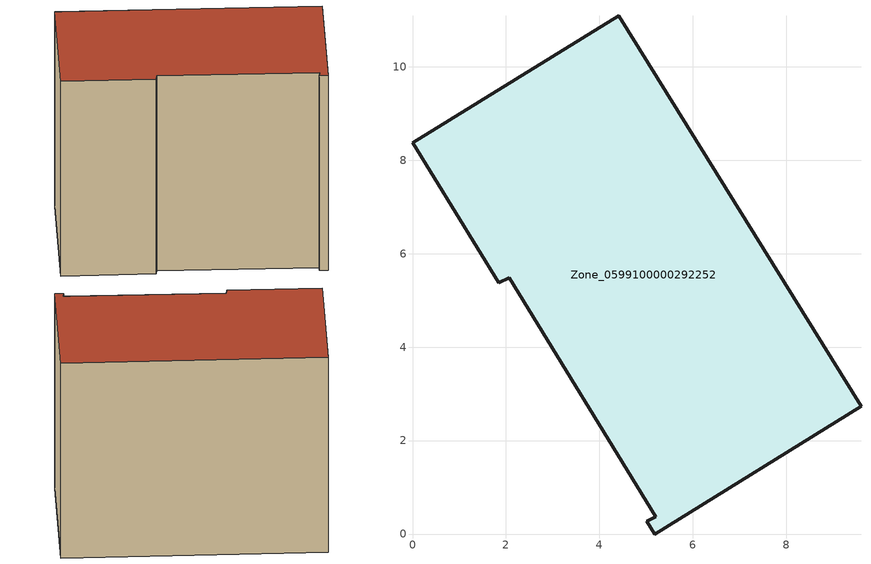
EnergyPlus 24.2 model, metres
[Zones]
Zone_0599100000292252
 floor ground (C_G): 4.41,11.09 9.6,2.73 5.18,0 5.01,0.28 5.2,0.37 2.07,5.49 1.85,5.38 0,8.37 z0
 wall outside (C_F): 9.6,2.73 4.41,11.09 0,8.37 1.85,5.38 2.07,5.49 5.2,0.37 5.01,0.28 5.18,0 9.6,2.73 z0:8.23
 roof outside (C_R): 5.01,0.28 5.18,0 9.6,2.73 4.41,11.09 0,8.37 1.85,5.38 2.07,5.49 5.2,0.37 z8.23
[BUILDING]
Pand.0599100000292252: North Axis=0; Terrain=City; Loads Convergence Tolerance Value=0.04; Temperature Convergence Tolerance Value=0.4; Solar Distribution=FullExterior; Maximum Number of Warmup Days=25; Minimum Number of Warmup Days=1
[Site:Location]
Rotterdam.The.Hague.AP_ZH_NLD Design_Conditions: Latitude=51.96; Longitude=4.45; Time Zone=1; Elevation=-4.5
[SITE:GROUNDTEMPERATURE:BUILDINGSURFACE]
18, 18, 18, 18, 18, 18, 18, 18, 18, 18, 18, 18
[MATERIAL] Thermal Absorptance=0.9; Solar Absorptance=0.7; Visible Absorptance=0.7
Name | Roughness | Thickness | Conductivity | Density | Specific Heat
G.TC.1975-1991 | MediumSmooth | 0.15 | 0.288461 | 540 | 1210
F.TC.1975-1991 | Rough | 0.3 | 0.230769 | 1920 | 840
R.TC.1975-1991 | MediumRough | 0.2 | 0.153846 | 1500 | 1000
[CONSTRUCTION]
C_G: G.TC.1975-1991
C_F: F.TC.1975-1991
C_R: R.TC.1975-1991
[ZONE]
Zone_0599100000292252: Type=1; Multiplier=1; Ceiling Height=Autocalculate; Volume=Autocalculate; Floor Area=autocalculate; Part of Total Floor Area=Yes
[ZONEINFILTRATION:DESIGNFLOWRATE]
Infil_Zone_0599100000292252: Zone or ZoneList or Space or SpaceList=Zone_0599100000292252; Schedule=AlwaysOn; Design Flow Rate Calculation Method=Flow/Area; Flow Rate per Floor Area=0.003; Constant Term Coefficient=1; Temperature Term Coefficient=0; Velocity Term Coefficient=0; Velocity Squared Term Coefficient=0
[HVACTEMPLATE:ZONE:IDEALLOADSAIRSYSTEM]
Zone_0599100000292252: Maximum Heating Supply Air Temperature=50; Minimum Cooling Supply Air Temperature=13; Maximum Heating Supply Air Humidity Ratio=0.0156; Minimum Cooling Supply Air Humidity Ratio=0.0077; Heating Limit=NoLimit; Cooling Limit=NoLimit; Dehumidification Control Type=ConstantSensibleHeatRatio; Cooling Sensible Heat Ratio=0.7; Dehumidification Setpoint=60; Humidification Control Type=None; Humidification Setpoint=30; Outdoor Air Method=None; Outdoor Air Flow Rate per Person=0.00944; Outdoor Air Flow Rate per Zone Floor Area=0; Outdoor Air Flow Rate per Zone=0; Demand Controlled Ventilation Type=None; Outdoor Air Economizer Type=NoEconomizer; Heat Recovery Type=None; Sensible Heat Recovery Effectiveness=0.7; Latent Heat Recovery Effectiveness=0.65
[ZONECONTROL:THERMOSTAT]
ThermostatControl_Zone_0599100000292252: Zone or ZoneList=Zone_0599100000292252; Control Type Schedule=DualSetpointControlType; Control 1=Thermostat_Zone_0599100000292252; Temperature Difference Between Cutout And Setpoint=0
[THERMOSTATSETPOINT:DUALSETPOINT]
Thermostat_Zone_0599100000292252: Heating Setpoint Temperature Schedule=HeatingSetpoint_Zone_0599100000292252; Cooling Setpoint Temperature Schedule=CoolingSetpoint_Zone_0599100000292252
[SCHEDULE:COMPACT]
HeatingSetpoint_Zone_0599100000292252: Through: 12/31, For: AllDays, Until: 24:00, 21
CoolingSetpoint_Zone_0599100000292252: Through: 12/31, For: AllDays, Until: 24:00, 24
DualSetpointControlType: Through: 12/31, For: AllDays, Until: 24:00, 4
AlwaysOn: Through: 12/31, For: AllDays, Until: 24:00, 1
